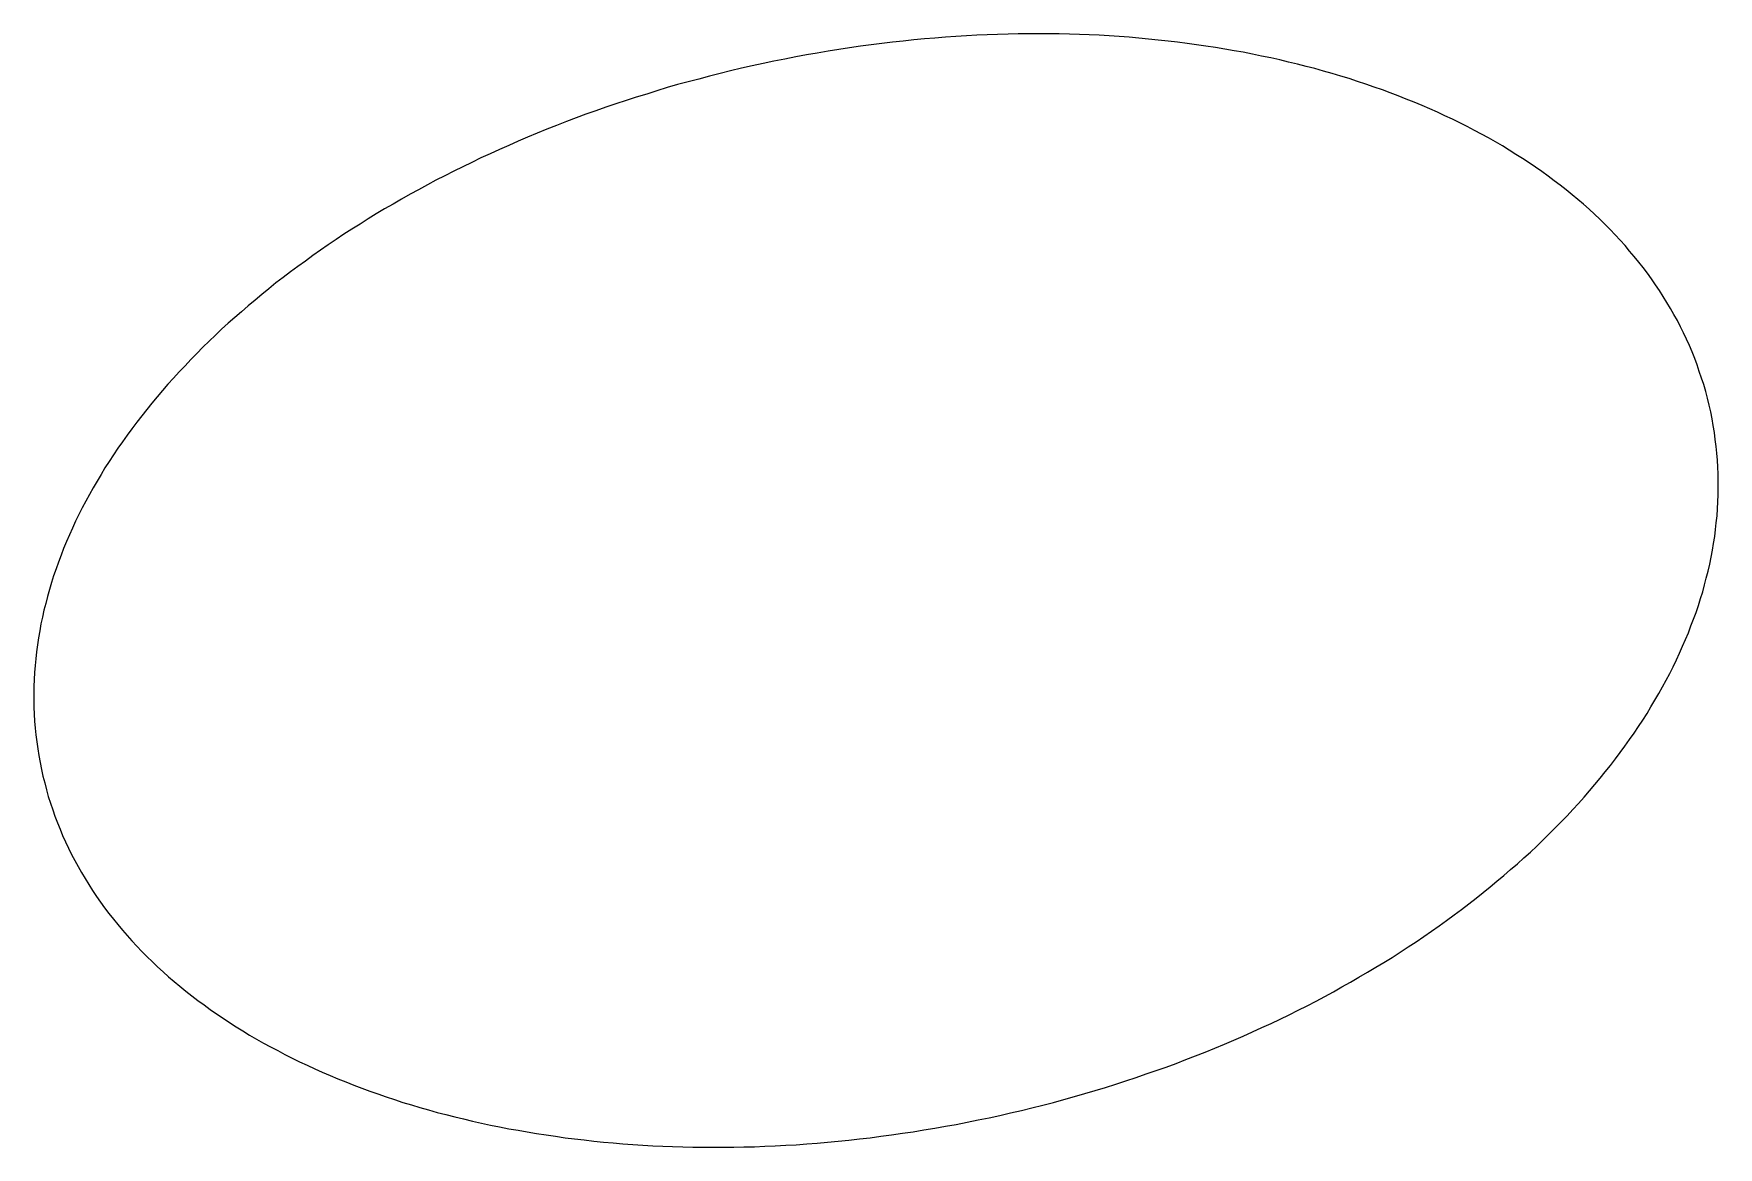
# Model space of a CAD drawing. Extents: x 5 to 105, y 2 to 136.
# Drawn here: x 60.57 to 61.413, y 40.854 to 41.412 of the extents above; entities that cross this region are included whole.
import ezdxf

# ---------------------------------------------------------------- set-up
doc = ezdxf.new("R2010")
doc.units = 0
doc.layers.get('0').update_dxf_attribs({"linetype": 'CONTINUOUS'})

msp = doc.modelspace()

# ---------------------------------------------------------------- linework, layer by layer
at = {"color": 7}
msp.add_lwpolyline([(60.93518, 41.39697), (60.93518, 41.39697)], close=True, dxfattribs=at)
for points in [[(61.4096, 41.2226, 0), (61.4088, 41.226, 0), (61.408, 41.2294, 0), (61.4071, 41.2328, 0), (61.4061, 41.2362, 0), (61.405, 41.2395, 0), (61.4039, 41.2428, 0), (61.4028, 41.2461, 0), (61.4016, 41.2493, 0), (61.4003, 41.2526, 0), (61.3989, 41.2558, 0), (61.3975, 41.2589, 0), (61.396, 41.2621, 0), (61.3945, 41.2652, 0), (61.3929, 41.2683, 0), (61.3912, 41.2713, 0), (61.3895, 41.2744, 0), (61.3877, 41.2774, 0), (61.3858, 41.2803, 0), (61.3839, 41.2833, 0), (61.382, 41.2862, 0), (61.38, 41.2891, 0), (61.3779, 41.292, 0), (61.3757, 41.2948, 0), (61.3736, 41.2976, 0), (61.3713, 41.3004, 0), (61.369, 41.3031, 0), (61.3667, 41.3058, 0), (61.3642, 41.3085, 0), (61.3618, 41.3112, 0), (61.3593, 41.3138, 0), (61.3567, 41.3164, 0), (61.3541, 41.319, 0), (61.3514, 41.3215, 0), (61.3487, 41.324, 0), (61.3459, 41.3265, 0), (61.3431, 41.3289, 0), (61.3402, 41.3313, 0), (61.3372, 41.3337, 0), (61.3343, 41.336, 0), (61.3312, 41.3383, 0), (61.3282, 41.3406, 0), (61.325, 41.3429, 0), (61.3219, 41.3451, 0), (61.3187, 41.3473, 0), (61.3154, 41.3494, 0), (61.3121, 41.3515, 0), (61.3087, 41.3536, 0), (61.3053, 41.3557, 0), (61.3019, 41.3577, 0), (61.2984, 41.3597, 0), (61.2949, 41.3616, 0), (61.2913, 41.3635, 0), (61.2877, 41.3654, 0), (61.284, 41.3673, 0), (61.2803, 41.3691, 0), (61.2765, 41.3708, 0), (61.2728, 41.3726, 0), (61.2689, 41.3743, 0), (61.2651, 41.376, 0), (61.2612, 41.3776, 0), (61.2572, 41.3792, 0), (61.2532, 41.3808, 0), (61.2492, 41.3823, 0), (61.2452, 41.3838, 0), (61.2411, 41.3852, 0), (61.237, 41.3866, 0), (61.2328, 41.388, 0), (61.2286, 41.3894, 0), (61.2244, 41.3907, 0), (61.2201, 41.3919, 0), (61.2158, 41.3932, 0), (61.2114, 41.3944, 0), (61.2071, 41.3955, 0), (61.2027, 41.3966, 0), (61.1982, 41.3977, 0), (61.1938, 41.3988, 0), (61.1893, 41.3998, 0), (61.1847, 41.4007, 0), (61.1802, 41.4017, 0), (61.1756, 41.4026, 0), (61.171, 41.4034, 0), (61.1663, 41.4042, 0), (61.1617, 41.405, 0), (61.1569, 41.4057, 0), (61.1522, 41.4064, 0), (61.1475, 41.407, 0), (61.1427, 41.4077, 0), (61.1379, 41.4082, 0), (61.133, 41.4087, 0), (61.1282, 41.4092, 0), (61.1233, 41.4097, 0), (61.1184, 41.4101, 0), (61.1134, 41.4105, 0), (61.1085, 41.4108, 0), (61.1035, 41.4111, 0), (61.0985, 41.4113, 0), (61.0935, 41.4115, 0), (61.0885, 41.4116, 0), (61.0834, 41.4118, 0), (61.0783, 41.4118, 0), (61.0732, 41.4119, 0), (61.0681, 41.4118, 0), (61.0629, 41.4118, 0), (61.0578, 41.4117, 0), (61.0526, 41.4115, 0), (61.0474, 41.4113, 0), (61.0422, 41.4111, 0), (61.037, 41.4108, 0), (61.0317, 41.4105, 0), (61.0265, 41.4101, 0), (61.0212, 41.4097, 0), (61.0159, 41.4093, 0), (61.0106, 41.4088, 0), (61.0053, 41.4082, 0), (61, 41.4076, 0), (60.9946, 41.407, 0), (60.9893, 41.4063, 0), (60.9839, 41.4056, 0), (60.9785, 41.4048, 0), (60.9731, 41.404, 0), (60.9677, 41.4031, 0), (60.9623, 41.4022, 0), (60.9569, 41.4013, 0), (60.9515, 41.4003, 0), (60.9461, 41.3992, 0), (60.9406, 41.3981, 0), (60.9352, 41.397, 0)], [(60.9352, 41.397, 0), (60.9297, 41.3958, 0), (60.9243, 41.3946, 0), (60.9189, 41.3933, 0), (60.9136, 41.392, 0), (60.9083, 41.3906, 0), (60.903, 41.3892, 0), (60.8977, 41.3878, 0), (60.8924, 41.3864, 0), (60.8872, 41.3849, 0), (60.882, 41.3833, 0), (60.8769, 41.3817, 0), (60.8717, 41.3801, 0), (60.8666, 41.3785, 0), (60.8615, 41.3768, 0), (60.8565, 41.3751, 0), (60.8515, 41.3733, 0), (60.8465, 41.3716, 0), (60.8416, 41.3697, 0), (60.8367, 41.3679, 0), (60.8318, 41.366, 0), (60.8269, 41.3641, 0), (60.8221, 41.3621, 0), (60.8173, 41.3601, 0), (60.8126, 41.3581, 0), (60.8079, 41.356, 0), (60.8032, 41.354, 0), (60.7985, 41.3518, 0), (60.7939, 41.3497, 0), (60.7894, 41.3475, 0), (60.7848, 41.3453, 0), (60.7803, 41.3431, 0), (60.7759, 41.3408, 0), (60.7714, 41.3385, 0), (60.7671, 41.3362, 0), (60.7627, 41.3338, 0), (60.7584, 41.3315, 0), (60.7541, 41.3291, 0), (60.7499, 41.3266, 0), (60.7457, 41.3242, 0), (60.7415, 41.3217, 0), (60.7374, 41.3192, 0), (60.7334, 41.3166, 0), (60.7293, 41.314, 0), (60.7253, 41.3115, 0), (60.7214, 41.3088, 0), (60.7175, 41.3062, 0), (60.7136, 41.3035, 0), (60.7098, 41.3008, 0), (60.706, 41.2981, 0), (60.7023, 41.2954, 0), (60.6986, 41.2926, 0), (60.6949, 41.2899, 0), (60.6913, 41.2871, 0), (60.6878, 41.2842, 0), (60.6843, 41.2814, 0), (60.6808, 41.2785, 0), (60.6774, 41.2756, 0), (60.674, 41.2727, 0), (60.6707, 41.2698, 0), (60.6674, 41.2669, 0), (60.6641, 41.2639, 0), (60.661, 41.2609, 0), (60.6578, 41.2579, 0), (60.6547, 41.2549, 0), (60.6517, 41.2518, 0), (60.6487, 41.2488, 0), (60.6458, 41.2457, 0), (60.6429, 41.2426, 0), (60.64, 41.2395, 0), (60.6372, 41.2364, 0), (60.6345, 41.2333, 0), (60.6318, 41.2301, 0), (60.6292, 41.2269, 0), (60.6266, 41.2238, 0), (60.6241, 41.2206, 0), (60.6216, 41.2174, 0), (60.6192, 41.2141, 0), (60.6168, 41.2109, 0), (60.6145, 41.2076, 0), (60.6122, 41.2044, 0), (60.61, 41.2011, 0), (60.6078, 41.1978, 0), (60.6057, 41.1945, 0), (60.6037, 41.1912, 0), (60.6017, 41.1879, 0), (60.5998, 41.1846, 0), (60.5979, 41.1812, 0), (60.5961, 41.1779, 0), (60.5943, 41.1745, 0), (60.5926, 41.1712, 0), (60.591, 41.1678, 0), (60.5894, 41.1644, 0), (60.5879, 41.161, 0), (60.5864, 41.1576, 0), (60.585, 41.1542, 0), (60.5837, 41.1508, 0), (60.5824, 41.1474, 0), (60.5812, 41.144, 0), (60.58, 41.1405, 0), (60.5789, 41.1371, 0), (60.5779, 41.1336, 0), (60.5769, 41.1302, 0), (60.576, 41.1267, 0), (60.5751, 41.1233, 0), (60.5744, 41.1198, 0), (60.5736, 41.1164, 0), (60.573, 41.1129, 0), (60.5724, 41.1094, 0), (60.5719, 41.106, 0), (60.5714, 41.1025, 0), (60.571, 41.099, 0), (60.5707, 41.0956, 0), (60.5704, 41.0921, 0), (60.5702, 41.0886, 0), (60.5701, 41.0851, 0), (60.57, 41.0817, 0), (60.57, 41.0782, 0), (60.5701, 41.0747, 0), (60.5702, 41.0713, 0), (60.5704, 41.0678, 0), (60.5707, 41.0643, 0), (60.5711, 41.0609, 0), (60.5715, 41.0574, 0), (60.572, 41.0539, 0), (60.5725, 41.0505, 0), (60.5732, 41.047, 0), (60.5739, 41.0436, 0)], [(61.0483, 40.8692, 0), (61.0537, 40.8704, 0), (61.0591, 40.8716, 0), (61.0645, 40.8729, 0), (61.0698, 40.8742, 0), (61.0752, 40.8755, 0), (61.0805, 40.8769, 0), (61.0858, 40.8783, 0), (61.091, 40.8798, 0), (61.0962, 40.8813, 0), (61.1014, 40.8828, 0), (61.1066, 40.8844, 0), (61.1117, 40.886, 0), (61.1168, 40.8877, 0), (61.1219, 40.8893, 0), (61.1269, 40.8911, 0), (61.1319, 40.8928, 0), (61.1369, 40.8946, 0), (61.1419, 40.8964, 0), (61.1468, 40.8983, 0), (61.1517, 40.9002, 0), (61.1565, 40.9021, 0), (61.1613, 40.904, 0), (61.1661, 40.906, 0), (61.1708, 40.908, 0), (61.1756, 40.9101, 0), (61.1802, 40.9122, 0), (61.1849, 40.9143, 0), (61.1895, 40.9164, 0), (61.1941, 40.9186, 0), (61.1986, 40.9208, 0), (61.2031, 40.9231, 0), (61.2076, 40.9253, 0), (61.212, 40.9276, 0), (61.2164, 40.9299, 0), (61.2207, 40.9323, 0), (61.225, 40.9347, 0), (61.2293, 40.9371, 0), (61.2335, 40.9395, 0), (61.2377, 40.942, 0), (61.2419, 40.9445, 0), (61.246, 40.947, 0), (61.2501, 40.9495, 0), (61.2541, 40.9521, 0), (61.2581, 40.9547, 0), (61.2621, 40.9573, 0), (61.266, 40.9599, 0), (61.2698, 40.9626, 0), (61.2736, 40.9653, 0), (61.2774, 40.968, 0), (61.2812, 40.9707, 0), (61.2849, 40.9735, 0), (61.2885, 40.9763, 0), (61.2921, 40.9791, 0), (61.2957, 40.9819, 0), (61.2992, 40.9848, 0), (61.3026, 40.9876, 0), (61.3061, 40.9905, 0), (61.3094, 40.9934, 0), (61.3128, 40.9963, 0), (61.3161, 40.9993, 0), (61.3193, 41.0022, 0), (61.3225, 41.0052, 0), (61.3256, 41.0082, 0), (61.3287, 41.0113, 0), (61.3317, 41.0143, 0), (61.3347, 41.0174, 0), (61.3377, 41.0204, 0), (61.3406, 41.0235, 0), (61.3434, 41.0266, 0), (61.3462, 41.0297, 0), (61.3489, 41.0329, 0), (61.3516, 41.036, 0), (61.3543, 41.0392, 0), (61.3568, 41.0424, 0), (61.3594, 41.0456, 0), (61.3619, 41.0488, 0), (61.3643, 41.052, 0), (61.3666, 41.0553, 0), (61.369, 41.0585, 0), (61.3712, 41.0618, 0), (61.3734, 41.065, 0), (61.3756, 41.0683, 0), (61.3777, 41.0716, 0), (61.3797, 41.0749, 0), (61.3817, 41.0783, 0), (61.3836, 41.0816, 0), (61.3855, 41.0849, 0), (61.3873, 41.0883, 0), (61.3891, 41.0916, 0), (61.3908, 41.095, 0), (61.3924, 41.0984, 0), (61.394, 41.1018, 0), (61.3955, 41.1052, 0), (61.397, 41.1086, 0), (61.3984, 41.112, 0), (61.3997, 41.1154, 0), (61.401, 41.1188, 0), (61.4023, 41.1222, 0), (61.4034, 41.1256, 0), (61.4045, 41.1291, 0), (61.4056, 41.1325, 0), (61.4065, 41.136, 0), (61.4074, 41.1394, 0), (61.4083, 41.1429, 0), (61.4091, 41.1463, 0), (61.4098, 41.1498, 0), (61.4105, 41.1533, 0), (61.411, 41.1567, 0), (61.4116, 41.1602, 0), (61.412, 41.1637, 0), (61.4124, 41.1671, 0), (61.4128, 41.1706, 0), (61.413, 41.1741, 0), (61.4132, 41.1776, 0), (61.4134, 41.181, 0), (61.4134, 41.1845, 0), (61.4134, 41.188, 0), (61.4133, 41.1915, 0), (61.4132, 41.1949, 0), (61.413, 41.1984, 0), (61.4127, 41.2019, 0), (61.4124, 41.2053, 0), (61.4119, 41.2088, 0), (61.4115, 41.2122, 0), (61.4109, 41.2157, 0), (61.4103, 41.2191, 0), (61.4096, 41.2226, 0)], [(60.5739, 41.0436, 0), (60.5746, 41.0402, 0), (60.5755, 41.0368, 0), (60.5764, 41.0334, 0), (60.5773, 41.03, 0), (60.5784, 41.0267, 0), (60.5795, 41.0234, 0), (60.5806, 41.0201, 0), (60.5819, 41.0169, 0), (60.5832, 41.0137, 0), (60.5845, 41.0105, 0), (60.5859, 41.0073, 0), (60.5874, 41.0042, 0), (60.589, 41.001, 0), (60.5906, 40.998, 0), (60.5922, 40.9949, 0), (60.594, 40.9919, 0), (60.5957, 40.9889, 0), (60.5976, 40.9859, 0), (60.5995, 40.9829, 0), (60.6014, 40.98, 0), (60.6035, 40.9771, 0), (60.6055, 40.9743, 0), (60.6077, 40.9714, 0), (60.6099, 40.9686, 0), (60.6121, 40.9659, 0), (60.6144, 40.9631, 0), (60.6168, 40.9604, 0), (60.6192, 40.9577, 0), (60.6216, 40.9551, 0), (60.6242, 40.9525, 0), (60.6267, 40.9499, 0), (60.6294, 40.9473, 0), (60.632, 40.9448, 0), (60.6348, 40.9423, 0), (60.6375, 40.9398, 0), (60.6404, 40.9374, 0), (60.6432, 40.935, 0), (60.6462, 40.9326, 0), (60.6492, 40.9302, 0), (60.6522, 40.9279, 0), (60.6553, 40.9257, 0), (60.6584, 40.9234, 0), (60.6616, 40.9212, 0), (60.6648, 40.919, 0), (60.668, 40.9169, 0), (60.6714, 40.9147, 0), (60.6747, 40.9127, 0), (60.6781, 40.9106, 0), (60.6816, 40.9086, 0), (60.685, 40.9066, 0), (60.6886, 40.9047, 0), (60.6922, 40.9028, 0), (60.6958, 40.9009, 0), (60.6994, 40.899, 0), (60.7031, 40.8972, 0), (60.7069, 40.8955, 0), (60.7107, 40.8937, 0), (60.7145, 40.892, 0), (60.7184, 40.8903, 0), (60.7223, 40.8887, 0), (60.7262, 40.8871, 0), (60.7302, 40.8855, 0), (60.7342, 40.884, 0), (60.7383, 40.8825, 0), (60.7423, 40.8811, 0), (60.7465, 40.8796, 0), (60.7506, 40.8783, 0), (60.7548, 40.8769, 0), (60.7591, 40.8756, 0), (60.7633, 40.8743, 0), (60.7676, 40.8731, 0), (60.772, 40.8719, 0), (60.7764, 40.8708, 0), (60.7808, 40.8696, 0), (60.7852, 40.8686, 0), (60.7897, 40.8675, 0), (60.7942, 40.8665, 0), (60.7987, 40.8655, 0), (60.8032, 40.8646, 0), (60.8078, 40.8637, 0), (60.8125, 40.8629, 0), (60.8171, 40.8621, 0), (60.8218, 40.8613, 0), (60.8265, 40.8606, 0), (60.8312, 40.8599, 0), (60.836, 40.8592, 0), (60.8408, 40.8586, 0), (60.8456, 40.8581, 0), (60.8504, 40.8575, 0), (60.8553, 40.857, 0), (60.8601, 40.8566, 0), (60.865, 40.8562, 0), (60.87, 40.8558, 0), (60.8749, 40.8555, 0), (60.8799, 40.8552, 0), (60.8849, 40.855, 0), (60.8899, 40.8548, 0), (60.895, 40.8546, 0), (60.9, 40.8545, 0), (60.9051, 40.8544, 0), (60.9102, 40.8544, 0), (60.9153, 40.8544, 0), (60.9205, 40.8545, 0), (60.9256, 40.8546, 0), (60.9308, 40.8547, 0), (60.936, 40.8549, 0), (60.9412, 40.8551, 0), (60.9465, 40.8554, 0), (60.9517, 40.8557, 0), (60.957, 40.8561, 0), (60.9622, 40.8565, 0), (60.9675, 40.857, 0), (60.9728, 40.8574, 0), (60.9781, 40.858, 0), (60.9835, 40.8586, 0), (60.9888, 40.8592, 0), (60.9942, 40.8599, 0), (60.9995, 40.8606, 0), (61.0049, 40.8614, 0), (61.0103, 40.8622, 0), (61.0157, 40.8631, 0), (61.0211, 40.864, 0), (61.0265, 40.8649, 0), (61.0319, 40.8659, 0), (61.0374, 40.867, 0), (61.0428, 40.8681, 0), (61.0483, 40.8692, 0)]]:
    msp.add_polyline3d(points, dxfattribs=at)

doc.saveas('drawing.dxf')
